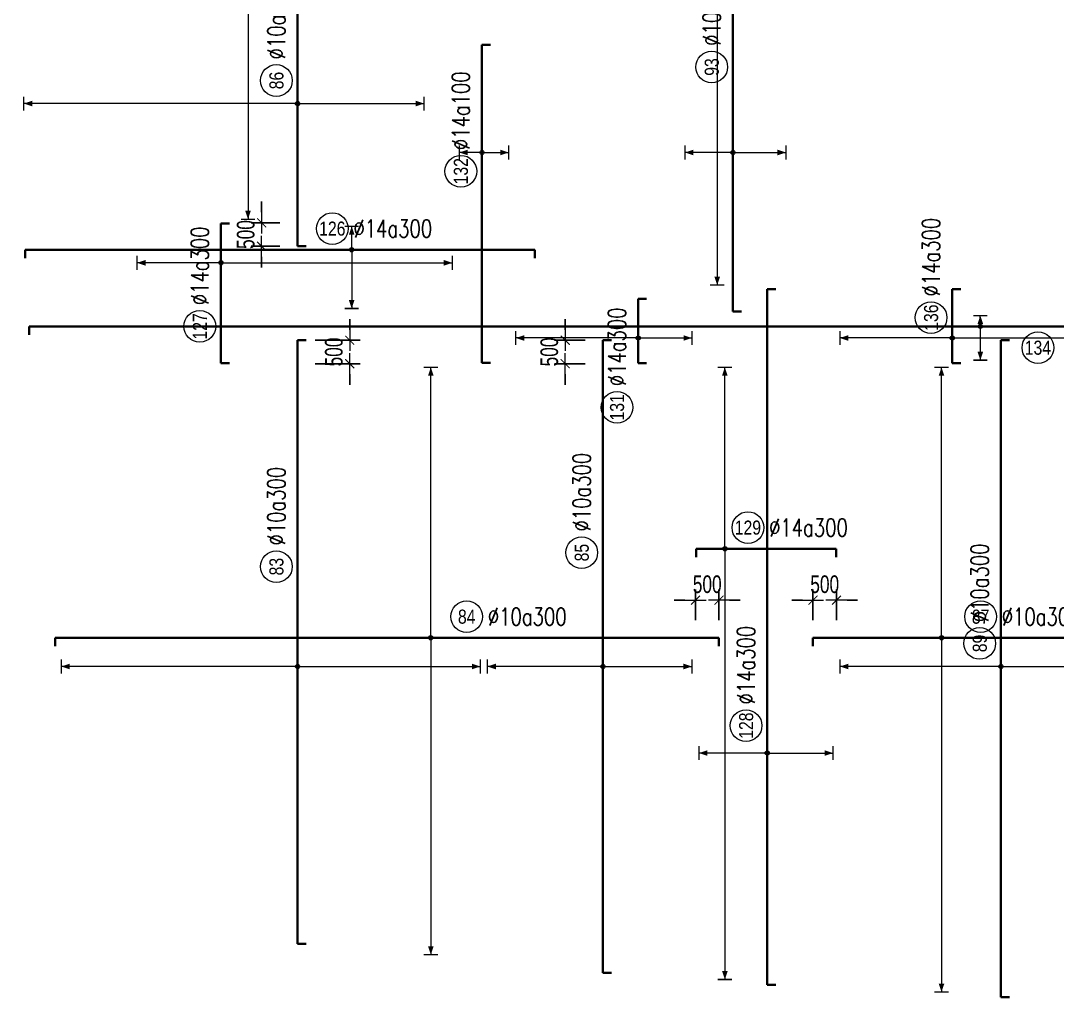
# Model space of a CAD drawing. Header units: millimetres. Extents: x -179076 to 493302, y -18667 to 80932.
# Drawn here: x 155996 to 178048, y 37214 to 58000 of the extents above; entities that cross this region are included whole.
import ezdxf
from ezdxf.enums import TextEntityAlignment as Align

# ---------------------------------------------------------------- set-up
doc = ezdxf.new("R2010")
doc.units = ezdxf.units.MM
doc.layers.get('0').update_dxf_attribs({"lineweight": 20})
doc.layers.get('Defpoints').update_dxf_attribs({"color": 151, "lineweight": 9})
for name, color, linetype, lineweight in [('NDC_S_DIM', 1, 'Continuous', 15), ('NDC_S_REBAR', 4, 'Continuous', 35), ('NDC_S_VN TEXT', 7, 'Continuous', 20)]:
    doc.layers.add(name, color=color, linetype=linetype, lineweight=lineweight)
doc.styles.add('ARIAL', font='arial.ttf', dxfattribs={"width": 0.8})
doc.styles.add('NDC_DIM', font='', dxfattribs={"width": 0.75})
doc.styles.add('NDC_EN TXT', font='romans.shx', dxfattribs={"width": 0.8})
doc.styles.get('NDC_DIM').set_extended_font_data('Dotum')
doc.dimstyles.new('NDC_dim_150', dxfattribs={"dimscale": 150, "dimtxt": 2.5, "dimasz": 1.5, "dimexe": 1.5, "dimexo": 2.5, "dimgap": 1, "dimtad": 1, "dimdec": 0, "dimzin": 0, "dimdsep": 46, "dimtxsty": 'NDC_DIM', "dimblk": 'DIMMARK', "dimcen": 0.09, "dimdle": 1.2, "dimclrd": 1, "dimclre": 1, "dimclrt": 3, "dimadec": 0, "dimazin": 0, "dimtfac": 1, "dimtdec": 0, "dimtix": 1, "dimtofl": 0, "dimtmove": 0, "dimatfit": 3, "dimfxl": 8, "dimfxlon": 1, "dimtolj": 1, "dimtzin": 0, "dimarcsym": 0})

# ---------------------------------------------------------------- blocks, each defined once
blk = doc.blocks.new('DIMMARK')
at = {"layer": 'NDC_S_DIM', "color": 1}
blk.add_line((-1.5, 0), (1, 0), dxfattribs=at)
at = {"layer": 'NDC_S_DIM', "color": 2, "const_width": 0.1}
blk.add_lwpolyline([(-0.424, -0.424), (0.424, 0.424)], dxfattribs=at)
blk = doc.blocks.new('*D573')
at = {"layer": 'Defpoints', "color": 0, "transparency": 16777216}
for p in [(173351, 45667), (172851, 44866), (173351, 44866)]:
    blk.add_point(p, dxfattribs=at)
at = {"layer": 'NDC_S_DIM', "color": 1, "lineweight": -2, "transparency": 16777216}
for p, q in [((172851, 45241), (172851, 45892)), ((173351, 45241), (173351, 45892)), ((172626, 45667), (172401, 45667)), ((173576, 45667), (173801, 45667))]:
    blk.add_line(p, q, dxfattribs=at)
at = {"layer": 'NDC_S_DIM', "color": 1, "lineweight": -2, "transparency": 16777216, "xscale": 225, "yscale": 225, "zscale": 225}
blk.add_blockref('DIMMARK', (172851, 45667), dxfattribs=at)
at = {"layer": 'NDC_S_DIM', "color": 1, "lineweight": -2, "transparency": 16777216, "xscale": 225, "yscale": 225, "zscale": 225, "rotation": 180}
blk.add_blockref('DIMMARK', (173351, 45667), dxfattribs=at)
at = {"layer": 'NDC_S_DIM', "color": 3, "transparency": 16777216, "insert": (173101, 46004), "char_height": 375, "attachment_point": 5, "style": 'NDC_DIM'}
blk.add_mtext('\\A1;500', dxfattribs=at)
blk = doc.blocks.new('*D574')
at = {"layer": 'Defpoints', "color": 0, "transparency": 16777216}
for p in [(170351, 45667), (170351, 44866), (170851, 44866)]:
    blk.add_point(p, dxfattribs=at)
at = {"layer": 'NDC_S_DIM', "color": 1, "lineweight": -2, "transparency": 16777216}
for p, q in [((170351, 45241), (170351, 45892)), ((170851, 45241), (170851, 45892)), ((170126, 45667), (169901, 45667)), ((171076, 45667), (171301, 45667))]:
    blk.add_line(p, q, dxfattribs=at)
at = {"layer": 'NDC_S_DIM', "color": 1, "lineweight": -2, "transparency": 16777216, "xscale": 225, "yscale": 225, "zscale": 225}
blk.add_blockref('DIMMARK', (170351, 45667), dxfattribs=at)
at = {"layer": 'NDC_S_DIM', "color": 1, "lineweight": -2, "transparency": 16777216, "xscale": 225, "yscale": 225, "zscale": 225, "rotation": 180}
blk.add_blockref('DIMMARK', (170851, 45667), dxfattribs=at)
at = {"layer": 'NDC_S_DIM', "color": 3, "transparency": 16777216, "insert": (170601, 46004), "char_height": 375, "attachment_point": 5, "style": 'NDC_DIM'}
blk.add_mtext('\\A1;500', dxfattribs=at)
blk = doc.blocks.new('*D580')
at = {"layer": 'Defpoints', "color": 0, "transparency": 16777216}
for p in [(168381, 51199), (167580, 50699), (168381, 50699)]:
    blk.add_point(p, dxfattribs=at)
at = {"layer": 'NDC_S_DIM', "color": 1, "lineweight": -2, "transparency": 16777216}
for p, q in [((167580, 51424), (167580, 51649)), ((168006, 51199), (167355, 51199)), ((168006, 50699), (167355, 50699)), ((167580, 50474), (167580, 50249))]:
    blk.add_line(p, q, dxfattribs=at)
at = {"layer": 'NDC_S_DIM', "color": 1, "lineweight": -2, "transparency": 16777216, "xscale": 225, "yscale": 225, "zscale": 225}
for p, rotation in [((167580, 51199), 270), ((167580, 50699), 90)]:
    blk.add_blockref('DIMMARK', p, dxfattribs=dict(at, rotation=rotation))
at = {"layer": 'NDC_S_DIM', "color": 3, "transparency": 16777216, "insert": (167242, 50949), "char_height": 375, "attachment_point": 5, "rotation": 90, "style": 'NDC_DIM'}
blk.add_mtext('\\A1;500', dxfattribs=at)
blk = doc.blocks.new('*U481')
h = blk.add_hatch(color=6)
edge = h.paths.add_edge_path()
edge.add_arc((-2.99, 0), 0.3, 0, 360)
at = {"layer": 'NDC_S_DIM', "color": 8}
for q in [(-2.99, 38.39), (-2.99, -44.96)]:
    blk.add_line((-2.99, 0), q, dxfattribs=at)
for points in [[(-3.99, 38.39, 0.2, 0.2, 0), (-1.99, 38.39, 0, 0, 0)], [(-3.99, -44.96, 0.2, 0.2, 0), (-1.99, -44.96, 0, 0, 0)]]:
    blk.add_lwpolyline(points, format="xyseb", dxfattribs=at)
at = {"layer": 'NDC_S_DIM'}
blk.add_circle((2.1, 3), 2.25, dxfattribs=at)
at = {"layer": 'NDC_S_DIM', "color": 6}
blk.add_circle((-2.99, 0), 0.3, dxfattribs=at)
at = {"layer": 'NDC_S_DIM', "color": 8}
for points in [[(-3.39, 37.19), (-2.99, 38.39), (-2.59, 37.19)], [(-3.39, -43.76), (-2.99, -44.96), (-2.59, -43.76)]]:
    blk.add_solid(points, dxfattribs=at)
at = {"layer": 'NDC_S_REBAR'}
for p, q in [((0, 0), (-56.25, 0)), ((-56.25, 0), (-56.25, -1.2)), ((0, 0), (37.88, 0)), ((37.88, 0), (37.88, -1.2)), ((-56.25, -1.2), (-56.25, -1.2)), ((37.88, -1.2), (37.88, -1.2))]:
    blk.add_line(p, q, dxfattribs=at)
at = {"layer": 'NDC_S_VN TEXT', "style": 'ARIAL', "width": 0.8}
blk.add_attdef('KHT', text='', height=2, dxfattribs=at).set_placement((2.1, 3), align=Align.MIDDLE_CENTER)
at = {"layer": 'NDC_S_VN TEXT', "color": 3, "style": 'NDC_EN TXT', "width": 0.75}
blk.add_attdef('DKT', (5.1, 1.75), '', height=2.5, dxfattribs=at)
blk = doc.blocks.new('*U482')
h = blk.add_hatch(color=6)
edge = h.paths.add_edge_path()
edge.add_arc((-7.93, 0), 0.3, 0, 360)
at = {"layer": 'NDC_S_DIM', "color": 8}
for q in [(-7.93, 38.39), (-7.93, -50.28)]:
    blk.add_line((-7.93, 0), q, dxfattribs=at)
for points in [[(-8.93, 38.39, 0.2, 0.2, 0), (-6.93, 38.39, 0, 0, 0)], [(-8.93, -50.28, 0.2, 0.2, 0), (-6.93, -50.28, 0, 0, 0)]]:
    blk.add_lwpolyline(points, format="xyseb", dxfattribs=at)
at = {"layer": 'NDC_S_DIM'}
blk.add_circle((-2.39, 3), 2.25, dxfattribs=at)
at = {"layer": 'NDC_S_DIM', "color": 6}
blk.add_circle((-7.93, 0), 0.3, dxfattribs=at)
at = {"layer": 'NDC_S_DIM', "color": 8}
for points in [[(-8.33, 37.19), (-7.93, 38.39), (-7.53, 37.19)], [(-8.33, -49.08), (-7.93, -50.28), (-7.53, -49.08)]]:
    blk.add_solid(points, dxfattribs=at)
at = {"layer": 'NDC_S_REBAR'}
for p, q in [((0, 0), (-26.16, 0)), ((-26.16, 0), (-26.16, -1.2)), ((0, 0), (20.5, 0)), ((20.5, 0), (20.5, -1.2)), ((-26.16, -1.2), (-26.16, -1.2)), ((20.5, -1.2), (20.5, -1.2))]:
    blk.add_line(p, q, dxfattribs=at)
at = {"layer": 'NDC_S_VN TEXT', "style": 'ARIAL', "width": 0.8}
blk.add_attdef('KHT', text='', height=2, dxfattribs=at).set_placement((-2.39, 3), align=Align.MIDDLE_CENTER)
at = {"layer": 'NDC_S_VN TEXT', "color": 3, "style": 'NDC_EN TXT', "width": 0.75}
blk.add_attdef('DKT', (0.61, 1.75), '', height=2.5, dxfattribs=at)
blk = doc.blocks.new('*U496')
h = blk.add_hatch(color=6)
edge = h.paths.add_edge_path()
edge.add_arc((4.7, 0), 0.3, 0, 360)
at = {"layer": 'NDC_S_DIM', "color": 8}
for q in [(4.7, 20.63), (4.7, -35.71)]:
    blk.add_line((4.7, 0), q, dxfattribs=at)
for points in [[(3.7, 20.63, 0.2, 0.2, 0), (5.7, 20.63, 0, 0, 0)], [(3.7, -35.71, 0.2, 0.2, 0), (5.7, -35.71, 0, 0, 0)]]:
    blk.add_lwpolyline(points, format="xyseb", dxfattribs=at)
at = {"layer": 'NDC_S_DIM'}
blk.add_circle((14.92, 3), 2.25, dxfattribs=at)
at = {"layer": 'NDC_S_DIM', "color": 6}
blk.add_circle((4.7, 0), 0.3, dxfattribs=at)
at = {"layer": 'NDC_S_DIM', "color": 8}
for points in [[(4.3, 19.43), (4.7, 20.63), (5.1, 19.43)], [(4.3, -34.51), (4.7, -35.71), (5.1, -34.51)]]:
    blk.add_solid(points, dxfattribs=at)
at = {"layer": 'NDC_S_REBAR'}
for p, q in [((0, 0), (-27.53, 0)), ((-27.53, 0), (-27.53, -1.2)), ((0, 0), (45.4, 0)), ((45.4, 0), (45.4, -1.2)), ((-27.53, -1.2), (-27.53, -1.2)), ((45.4, -1.2), (45.4, -1.2))]:
    blk.add_line(p, q, dxfattribs=at)
at = {"layer": 'NDC_S_VN TEXT', "style": 'ARIAL', "width": 0.8}
blk.add_attdef('KHT', text='', height=2, dxfattribs=at).set_placement((14.92, 3), align=Align.MIDDLE_CENTER)
at = {"layer": 'NDC_S_VN TEXT', "color": 3, "style": 'NDC_EN TXT', "width": 0.75}
blk.add_attdef('DKT', (17.92, 1.75), '', height=2.5, dxfattribs=at)
blk = doc.blocks.new('*U501')
h = blk.add_hatch(color=6)
edge = h.paths.add_edge_path()
edge.add_arc((-5.66, 0), 0.3, 0, 360)
at = {"layer": 'NDC_S_DIM', "color": 8}
for q in [(-5.66, 25.75), (-5.66, -61.12)]:
    blk.add_line((-5.66, 0), q, dxfattribs=at)
for points in [[(-6.66, 25.75, 0.2, 0.2, 0), (-4.66, 25.75, 0, 0, 0)], [(-6.66, -61.12, 0.2, 0.2, 0), (-4.66, -61.12, 0, 0, 0)]]:
    blk.add_lwpolyline(points, format="xyseb", dxfattribs=at)
at = {"layer": 'NDC_S_DIM'}
blk.add_circle((-2.39, 3), 2.25, dxfattribs=at)
at = {"layer": 'NDC_S_DIM', "color": 6}
blk.add_circle((-5.66, 0), 0.3, dxfattribs=at)
at = {"layer": 'NDC_S_DIM', "color": 8}
for points in [[(-6.06, 24.55), (-5.66, 25.75), (-5.26, 24.55)], [(-6.06, -59.92), (-5.66, -61.12), (-5.26, -59.92)]]:
    blk.add_solid(points, dxfattribs=at)
at = {"layer": 'NDC_S_REBAR'}
for p, q in [((0, 0), (-9.73, 0)), ((-9.73, 0), (-9.73, -1.2)), ((0, 0), (10.15, 0)), ((10.15, 0), (10.15, -1.2)), ((-9.73, -1.2), (-9.73, -1.2)), ((10.15, -1.2), (10.15, -1.2))]:
    blk.add_line(p, q, dxfattribs=at)
at = {"layer": 'NDC_S_VN TEXT', "style": 'ARIAL', "width": 0.8}
blk.add_attdef('KHT', text='', height=2, dxfattribs=at).set_placement((-2.39, 3), align=Align.MIDDLE_CENTER)
at = {"layer": 'NDC_S_VN TEXT', "color": 3, "style": 'NDC_EN TXT', "width": 0.75}
blk.add_attdef('DKT', (0.61, 1.75), '', height=2.5, dxfattribs=at)
blk = doc.blocks.new('*U525')
h = blk.add_hatch(color=6)
edge = h.paths.add_edge_path()
edge.add_arc((-5.66, 0), 0.3, 0, 360)
at = {"layer": 'NDC_S_DIM', "color": 8}
for q in [(-5.66, 16.37), (-5.66, -12.63)]:
    blk.add_line((-5.66, 0), q, dxfattribs=at)
for points in [[(-6.66, 16.37, 0.2, 0.2, 0), (-4.66, 16.37, 0, 0, 0)], [(-6.66, -12.63, 0.2, 0.2, 0), (-4.66, -12.63, 0, 0, 0)]]:
    blk.add_lwpolyline(points, format="xyseb", dxfattribs=at)
at = {"layer": 'NDC_S_DIM'}
blk.add_circle((10.5, 3), 2.25, dxfattribs=at)
at = {"layer": 'NDC_S_DIM', "color": 6}
blk.add_circle((-5.66, 0), 0.3, dxfattribs=at)
at = {"layer": 'NDC_S_DIM', "color": 8}
for points in [[(-6.06, 15.17), (-5.66, 16.37), (-5.26, 15.17)], [(-6.06, -11.43), (-5.66, -12.63), (-5.26, -11.43)]]:
    blk.add_solid(points, dxfattribs=at)
at = {"layer": 'NDC_S_REBAR'}
for p, q in [((0, 0), (-49.13, 0)), ((-49.13, 0), (-49.13, -1.2)), ((0, 0), (40.64, 0)), ((40.64, 0), (40.64, -1.2)), ((-49.13, -1.2), (-49.13, -1.2)), ((40.64, -1.2), (40.64, -1.2))]:
    blk.add_line(p, q, dxfattribs=at)
at = {"layer": 'NDC_S_VN TEXT', "style": 'ARIAL', "width": 0.8}
blk.add_attdef('KHT', text='', height=2, dxfattribs=at).set_placement((10.5, 3), align=Align.MIDDLE_CENTER)
at = {"layer": 'NDC_S_VN TEXT', "color": 3, "style": 'NDC_EN TXT', "width": 0.75}
blk.add_attdef('DKT', (13.5, 1.75), '', height=2.5, dxfattribs=at)
blk = doc.blocks.new('*U543')
h = blk.add_hatch(color=6)
edge = h.paths.add_edge_path()
edge.add_arc((-5.66, 0), 0.3, 0, 360)
at = {"layer": 'NDC_S_DIM', "color": 8}
for q in [(-5.66, 22.82), (-5.66, -16.18)]:
    blk.add_line((-5.66, 0), q, dxfattribs=at)
for points in [[(-6.66, 22.82, 0.2, 0.2, 0), (-4.66, 22.82, 0, 0, 0)], [(-6.66, -16.18, 0.2, 0.2, 0), (-4.66, -16.18, 0, 0, 0)]]:
    blk.add_lwpolyline(points, format="xyseb", dxfattribs=at)
at = {"layer": 'NDC_S_DIM'}
blk.add_circle((-2.39, 3), 2.25, dxfattribs=at)
at = {"layer": 'NDC_S_DIM', "color": 6}
blk.add_circle((-5.66, 0), 0.3, dxfattribs=at)
at = {"layer": 'NDC_S_DIM', "color": 8}
for points in [[(-6.06, 21.62), (-5.66, 22.82), (-5.26, 21.62)], [(-6.06, -14.98), (-5.66, -16.18), (-5.26, -14.98)]]:
    blk.add_solid(points, dxfattribs=at)
at = {"layer": 'NDC_S_REBAR'}
for p, q in [((0, 0), (-52.6, 0)), ((-52.6, 0), (-52.6, -1.2)), ((0, 0), (40.64, 0)), ((40.64, 0), (40.64, -1.2)), ((-52.6, -1.2), (-52.6, -1.2)), ((40.64, -1.2), (40.64, -1.2))]:
    blk.add_line(p, q, dxfattribs=at)
at = {"layer": 'NDC_S_VN TEXT', "style": 'ARIAL', "width": 0.8}
blk.add_attdef('KHT', text='', height=2, dxfattribs=at).set_placement((-2.39, 3), align=Align.MIDDLE_CENTER)
at = {"layer": 'NDC_S_VN TEXT', "color": 3, "style": 'NDC_EN TXT', "width": 0.75}
blk.add_attdef('DKT', (0.61, 1.75), '', height=2.5, dxfattribs=at)
blk = doc.blocks.new('*U535')
h = blk.add_hatch(color=6)
edge = h.paths.add_edge_path()
edge.add_arc((-26.39, 0), 0.3, 0, 360)
at = {"layer": 'NDC_S_DIM', "color": 8}
for q in [(-26.39, 9.68), (-26.39, -9.32)]:
    blk.add_line((-26.39, 0), q, dxfattribs=at)
for points in [[(-27.39, 9.68, 0.2, 0.2, 0), (-25.39, 9.68, 0, 0, 0)], [(-27.39, -9.32, 0.2, 0.2, 0), (-25.39, -9.32, 0, 0, 0)]]:
    blk.add_lwpolyline(points, format="xyseb", dxfattribs=at)
at = {"layer": 'NDC_S_DIM'}
blk.add_circle((-22.5, 3), 2.25, dxfattribs=at)
at = {"layer": 'NDC_S_DIM', "color": 6}
blk.add_circle((-26.39, 0), 0.3, dxfattribs=at)
at = {"layer": 'NDC_S_DIM', "color": 8}
for points in [[(-26.79, 8.48), (-26.39, 9.68), (-25.99, 8.48)], [(-26.79, -8.12), (-26.39, -9.32), (-25.99, -8.12)]]:
    blk.add_solid(points, dxfattribs=at)
at = {"layer": 'NDC_S_REBAR'}
for p, q in [((0, 0), (-59.28, 0)), ((-59.28, 0), (-59.28, -1.2)), ((0, 0), (39.42, 0)), ((39.42, 0), (39.42, -1.2)), ((-59.28, -1.2), (-59.28, -1.2)), ((39.42, -1.2), (39.42, -1.2))]:
    blk.add_line(p, q, dxfattribs=at)
at = {"layer": 'NDC_S_VN TEXT', "style": 'ARIAL', "width": 0.8}
blk.add_attdef('KHT', text='', height=2, dxfattribs=at).set_placement((-22.5, 3), align=Align.MIDDLE_CENTER)
at = {"layer": 'NDC_S_VN TEXT', "color": 3, "style": 'NDC_EN TXT', "width": 0.75}
blk.add_attdef('DKT', (-19.5, 1.75), '', height=2.5, dxfattribs=at)
blk = doc.blocks.new('*U531')
h = blk.add_hatch(color=6)
edge = h.paths.add_edge_path()
edge.add_arc((-1.02, 0), 0.3, 0, 360)
at = {"layer": 'NDC_S_DIM', "color": 8}
for q in [(-1.02, 17.37), (-1.02, -7.63)]:
    blk.add_line((-1.02, 0), q, dxfattribs=at)
for points in [[(-2.02, 17.37, 0.2, 0.2, 0), (-0.02, 17.37, 0, 0, 0)], [(-2.02, -7.63, 0.2, 0.2, 0), (-0.02, -7.63, 0, 0, 0)]]:
    blk.add_lwpolyline(points, format="xyseb", dxfattribs=at)
at = {"layer": 'NDC_S_DIM'}
blk.add_circle((-10.86, 3), 2.25, dxfattribs=at)
at = {"layer": 'NDC_S_DIM', "color": 6}
blk.add_circle((-1.02, 0), 0.3, dxfattribs=at)
at = {"layer": 'NDC_S_DIM', "color": 8}
for points in [[(-1.42, 16.17), (-1.02, 17.37), (-0.62, 16.17)], [(-1.42, -6.43), (-1.02, -7.63), (-0.62, -6.43)]]:
    blk.add_solid(points, dxfattribs=at)
at = {"layer": 'NDC_S_REBAR'}
for p, q in [((0, 0), (-4.57, 0)), ((-4.57, 0), (-4.57, -1.2)), ((0, 0), (4.56, 0)), ((4.56, 0), (4.56, -1.2)), ((-4.57, -1.2), (-4.57, -1.2)), ((4.56, -1.2), (4.56, -1.2))]:
    blk.add_line(p, q, dxfattribs=at)
at = {"layer": 'NDC_S_VN TEXT', "style": 'ARIAL', "width": 0.8}
blk.add_attdef('KHT', text='', height=2, dxfattribs=at).set_placement((-10.86, 3), align=Align.MIDDLE_CENTER)
at = {"layer": 'NDC_S_VN TEXT', "color": 3, "style": 'NDC_EN TXT', "width": 0.75}
blk.add_attdef('DKT', (-7.86, 1.75), '', height=2.5, dxfattribs=at)
blk = doc.blocks.new('*U532')
h = blk.add_hatch(color=6)
edge = h.paths.add_edge_path()
edge.add_arc((-1.02, 0), 0.3, 0, 360)
at = {"layer": 'NDC_S_DIM', "color": 8}
for q in [(-1.02, 15.92), (-1.02, -23.08)]:
    blk.add_line((-1.02, 0), q, dxfattribs=at)
for points in [[(-2.02, 15.92, 0.2, 0.2, 0), (-0.02, 15.92, 0, 0, 0)], [(-2.02, -23.08, 0.2, 0.2, 0), (-0.02, -23.08, 0, 0, 0)]]:
    blk.add_lwpolyline(points, format="xyseb", dxfattribs=at)
at = {"layer": 'NDC_S_DIM'}
blk.add_circle((1.87, 3), 2.25, dxfattribs=at)
at = {"layer": 'NDC_S_DIM', "color": 6}
blk.add_circle((-1.02, 0), 0.3, dxfattribs=at)
at = {"layer": 'NDC_S_DIM', "color": 8}
for points in [[(-1.42, 14.72), (-1.02, 15.92), (-0.62, 14.72)], [(-1.42, -21.88), (-1.02, -23.08), (-0.62, -21.88)]]:
    blk.add_solid(points, dxfattribs=at)
at = {"layer": 'NDC_S_REBAR'}
for p, q in [((0, 0), (-4.57, 0)), ((-4.57, 0), (-4.57, -1.2)), ((0, 0), (5.9, 0)), ((5.9, 0), (5.9, -1.2)), ((-4.57, -1.2), (-4.57, -1.2)), ((5.9, -1.2), (5.9, -1.2))]:
    blk.add_line(p, q, dxfattribs=at)
at = {"layer": 'NDC_S_VN TEXT', "style": 'ARIAL', "width": 0.8}
blk.add_attdef('KHT', text='', height=2, dxfattribs=at).set_placement((1.87, 3), align=Align.MIDDLE_CENTER)
at = {"layer": 'NDC_S_VN TEXT', "color": 3, "style": 'NDC_EN TXT', "width": 0.75}
blk.add_attdef('DKT', (4.87, 1.75), '', height=2.5, dxfattribs=at)
blk = doc.blocks.new('*U509')
h = blk.add_hatch(color=6)
edge = h.paths.add_edge_path()
edge.add_arc((27.07, 0), 0.3, 0, 360)
at = {"layer": 'NDC_S_DIM', "color": 8}
for q in [(27.07, 1.53), (27.07, -4.8)]:
    blk.add_line((27.07, 0), q, dxfattribs=at)
for points in [[(26.07, 1.53, 0.2, 0.2, 0), (28.07, 1.53, 0, 0, 0)], [(26.07, -4.8, 0.2, 0.2, 0), (28.07, -4.8, 0, 0, 0)]]:
    blk.add_lwpolyline(points, format="xyseb", dxfattribs=at)
at = {"layer": 'NDC_S_DIM', "color": 6}
blk.add_circle((27.07, 0), 0.3, dxfattribs=at)
at = {"layer": 'NDC_S_DIM'}
blk.add_circle((35.24, -3.03), 2.25, dxfattribs=at)
at = {"layer": 'NDC_S_DIM', "color": 8}
for points in [[(26.67, 0.33), (27.07, 1.53), (27.47, 0.33)], [(26.67, -3.6), (27.07, -4.8), (27.47, -3.6)]]:
    blk.add_solid(points, dxfattribs=at)
at = {"layer": 'NDC_S_REBAR'}
for p, q in [((0, 0), (-107.86, 0)), ((-107.86, 0), (-107.86, -1.2)), ((0, 0), (281.19, 0)), ((-107.86, -1.2), (-107.86, -1.2))]:
    blk.add_line(p, q, dxfattribs=at)
at = {"layer": 'NDC_S_VN TEXT', "style": 'ARIAL', "width": 0.8}
blk.add_attdef('KHT', text='', height=2, dxfattribs=at).set_placement((35.24, -3.03), align=Align.MIDDLE_CENTER)
at = {"layer": 'NDC_S_VN TEXT', "color": 3, "style": 'NDC_EN TXT', "width": 0.75}
blk.add_attdef('DKT', (38.24, -4.28), '', height=2.5, dxfattribs=at)
blk = doc.blocks.new('*U515')
h = blk.add_hatch(color=6)
edge = h.paths.add_edge_path()
edge.add_arc((-5.86, 0), 0.3, 0, 360)
at = {"layer": 'NDC_S_DIM', "color": 8}
for q in [(-5.86, 26.81), (-5.86, -48.19)]:
    blk.add_line((-5.86, 0), q, dxfattribs=at)
for points in [[(-6.86, 26.81, 0.2, 0.2, 0), (-4.86, 26.81, 0, 0, 0)], [(-6.86, -48.19, 0.2, 0.2, 0), (-4.86, -48.19, 0, 0, 0)]]:
    blk.add_lwpolyline(points, format="xyseb", dxfattribs=at)
at = {"layer": 'NDC_S_DIM'}
blk.add_circle((-8.54, 3), 2.25, dxfattribs=at)
at = {"layer": 'NDC_S_DIM', "color": 6}
blk.add_circle((-5.86, 0), 0.3, dxfattribs=at)
at = {"layer": 'NDC_S_DIM', "color": 8}
for points in [[(-6.26, 25.61), (-5.86, 26.81), (-5.46, 25.61)], [(-6.26, -46.99), (-5.86, -48.19), (-5.46, -46.99)]]:
    blk.add_solid(points, dxfattribs=at)
at = {"layer": 'NDC_S_REBAR'}
for p, q in [((0, 0), (-12.82, 0)), ((-12.82, 0), (-12.82, -1.2)), ((0, 0), (6.25, 0)), ((6.25, 0), (6.25, -1.2)), ((-12.82, -1.2), (-12.82, -1.2)), ((6.25, -1.2), (6.25, -1.2))]:
    blk.add_line(p, q, dxfattribs=at)
at = {"layer": 'NDC_S_VN TEXT', "style": 'ARIAL', "width": 0.8}
blk.add_attdef('KHT', text='', height=2, dxfattribs=at).set_placement((-8.54, 3), align=Align.MIDDLE_CENTER)
at = {"layer": 'NDC_S_VN TEXT', "color": 3, "style": 'NDC_EN TXT', "width": 0.75}
blk.add_attdef('DKT', (-5.54, 1.75), '', height=2.5, dxfattribs=at)
blk = doc.blocks.new('*U516')
h = blk.add_hatch(color=6)
edge = h.paths.add_edge_path()
edge.add_arc((-5.86, 0), 0.3, 0, 360)
at = {"layer": 'NDC_S_DIM', "color": 8}
for q in [(-5.86, 6.81), (-5.86, -7.52)]:
    blk.add_line((-5.86, 0), q, dxfattribs=at)
for points in [[(-6.86, 6.81, 0.2, 0.2, 0), (-4.86, 6.81, 0, 0, 0)], [(-6.86, -7.52, 0.2, 0.2, 0), (-4.86, -7.52, 0, 0, 0)]]:
    blk.add_lwpolyline(points, format="xyseb", dxfattribs=at)
at = {"layer": 'NDC_S_DIM'}
blk.add_circle((6.27, 3), 2.25, dxfattribs=at)
at = {"layer": 'NDC_S_DIM', "color": 6}
blk.add_circle((-5.86, 0), 0.3, dxfattribs=at)
at = {"layer": 'NDC_S_DIM', "color": 8}
for points in [[(-6.26, 5.61), (-5.86, 6.81), (-5.46, 5.61)], [(-6.26, -6.32), (-5.86, -7.52), (-5.46, -6.32)]]:
    blk.add_solid(points, dxfattribs=at)
at = {"layer": 'NDC_S_REBAR'}
for p, q in [((0, 0), (-28.4, 0)), ((-28.4, 0), (-28.4, -1.2)), ((0, 0), (54.07, 0)), ((54.07, 0), (54.07, -1.2)), ((-28.4, -1.2), (-28.4, -1.2)), ((54.07, -1.2), (54.07, -1.2))]:
    blk.add_line(p, q, dxfattribs=at)
at = {"layer": 'NDC_S_VN TEXT', "style": 'ARIAL', "width": 0.8}
blk.add_attdef('KHT', text='', height=2, dxfattribs=at).set_placement((6.27, 3), align=Align.MIDDLE_CENTER)
at = {"layer": 'NDC_S_VN TEXT', "color": 3, "style": 'NDC_EN TXT', "width": 0.75}
blk.add_attdef('DKT', (9.27, 1.75), '', height=2.5, dxfattribs=at)
blk = doc.blocks.new('*U503')
h = blk.add_hatch(color=6)
edge = h.paths.add_edge_path()
edge.add_arc((-5.66, 0), 0.3, 0, 360)
at = {"layer": 'NDC_S_DIM', "color": 8}
for q in [(-5.66, 33.52), (-5.66, -25.94)]:
    blk.add_line((-5.66, 0), q, dxfattribs=at)
for points in [[(-6.66, 33.52, 0.2, 0.2, 0), (-4.66, 33.52, 0, 0, 0)], [(-6.66, -25.94, 0.2, 0.2, 0), (-4.66, -25.94, 0, 0, 0)]]:
    blk.add_lwpolyline(points, format="xyseb", dxfattribs=at)
at = {"layer": 'NDC_S_DIM'}
blk.add_circle((8.51, 3), 2.25, dxfattribs=at)
at = {"layer": 'NDC_S_DIM', "color": 6}
blk.add_circle((-5.66, 0), 0.3, dxfattribs=at)
at = {"layer": 'NDC_S_DIM', "color": 8}
for points in [[(-6.06, 32.32), (-5.66, 33.52), (-5.26, 32.32)], [(-6.06, -24.74), (-5.66, -25.94), (-5.26, -24.74)]]:
    blk.add_solid(points, dxfattribs=at)
at = {"layer": 'NDC_S_REBAR'}
for p, q in [((0, 0), (-45.02, 0)), ((-45.02, 0), (-45.02, -1.2)), ((0, 0), (40.64, 0)), ((40.64, 0), (40.64, -1.2)), ((-45.02, -1.2), (-45.02, -1.2)), ((40.64, -1.2), (40.64, -1.2))]:
    blk.add_line(p, q, dxfattribs=at)
at = {"layer": 'NDC_S_VN TEXT', "style": 'ARIAL', "width": 0.8}
blk.add_attdef('KHT', text='', height=2, dxfattribs=at).set_placement((8.51, 3), align=Align.MIDDLE_CENTER)
at = {"layer": 'NDC_S_VN TEXT', "color": 3, "style": 'NDC_EN TXT', "width": 0.75}
blk.add_attdef('DKT', (11.51, 1.75), '', height=2.5, dxfattribs=at)
blk = doc.blocks.new('*U505')
h = blk.add_hatch(color=6)
edge = h.paths.add_edge_path()
edge.add_arc((-5.66, 0), 0.3, 0, 360)
at = {"layer": 'NDC_S_DIM', "color": 8}
for q in [(-5.66, 38.84), (-5.66, -17.94)]:
    blk.add_line((-5.66, 0), q, dxfattribs=at)
for points in [[(-6.66, 38.84, 0.2, 0.2, 0), (-4.66, 38.84, 0, 0, 0)], [(-6.66, -17.94, 0.2, 0.2, 0), (-4.66, -17.94, 0, 0, 0)]]:
    blk.add_lwpolyline(points, format="xyseb", dxfattribs=at)
at = {"layer": 'NDC_S_DIM'}
blk.add_circle((-2.39, 3), 2.25, dxfattribs=at)
at = {"layer": 'NDC_S_DIM', "color": 6}
blk.add_circle((-5.66, 0), 0.3, dxfattribs=at)
at = {"layer": 'NDC_S_DIM', "color": 8}
for points in [[(-6.06, 37.64), (-5.66, 38.84), (-5.26, 37.64)], [(-6.06, -16.74), (-5.66, -17.94), (-5.26, -16.74)]]:
    blk.add_solid(points, dxfattribs=at)
at = {"layer": 'NDC_S_REBAR'}
for p, q in [((0, 0), (-25.91, 0)), ((-25.91, 0), (-25.91, -1.2)), ((0, 0), (38.09, 0)), ((38.09, 0), (38.09, -1.2)), ((-25.91, -1.2), (-25.91, -1.2)), ((38.09, -1.2), (38.09, -1.2))]:
    blk.add_line(p, q, dxfattribs=at)
at = {"layer": 'NDC_S_VN TEXT', "style": 'ARIAL', "width": 0.8}
blk.add_attdef('KHT', text='', height=2, dxfattribs=at).set_placement((-2.39, 3), align=Align.MIDDLE_CENTER)
at = {"layer": 'NDC_S_VN TEXT', "color": 3, "style": 'NDC_EN TXT', "width": 0.75}
blk.add_attdef('DKT', (0.61, 1.75), '', height=2.5, dxfattribs=at)
blk = doc.blocks.new('*U506')
h = blk.add_hatch(color=6)
edge = h.paths.add_edge_path()
edge.add_arc((-1.02, 0), 0.3, 0, 360)
at = {"layer": 'NDC_S_DIM', "color": 8}
for q in [(-1.02, 11.9), (-1.02, -32.8)]:
    blk.add_line((-1.02, 0), q, dxfattribs=at)
for points in [[(-2.02, 11.9, 0.2, 0.2, 0), (-0.02, 11.9, 0, 0, 0)], [(-2.02, -32.8, 0.2, 0.2, 0), (-0.02, -32.8, 0, 0, 0)]]:
    blk.add_lwpolyline(points, format="xyseb", dxfattribs=at)
at = {"layer": 'NDC_S_DIM'}
blk.add_circle((-10.04, 3), 2.25, dxfattribs=at)
at = {"layer": 'NDC_S_DIM', "color": 6}
blk.add_circle((-1.02, 0), 0.3, dxfattribs=at)
at = {"layer": 'NDC_S_DIM', "color": 8}
for points in [[(-1.42, 10.7), (-1.02, 11.9), (-0.62, 10.7)], [(-1.42, -31.6), (-1.02, -32.8), (-0.62, -31.6)]]:
    blk.add_solid(points, dxfattribs=at)
at = {"layer": 'NDC_S_REBAR'}
for p, q in [((0, 0), (-15.24, 0)), ((-15.24, 0), (-15.24, -1.2)), ((0, 0), (4.56, 0)), ((4.56, 0), (4.56, -1.2)), ((-15.24, -1.2), (-15.24, -1.2)), ((4.56, -1.2), (4.56, -1.2))]:
    blk.add_line(p, q, dxfattribs=at)
at = {"layer": 'NDC_S_VN TEXT', "style": 'ARIAL', "width": 0.8}
blk.add_attdef('KHT', text='', height=2, dxfattribs=at).set_placement((-10.04, 3), align=Align.MIDDLE_CENTER)
at = {"layer": 'NDC_S_VN TEXT', "color": 3, "style": 'NDC_EN TXT', "width": 0.75}
blk.add_attdef('DKT', (-7.04, 1.75), '', height=2.5, dxfattribs=at)
blk = doc.blocks.new('*D552')
at = {"layer": 'Defpoints', "color": 0, "transparency": 16777216}
for p in [(161120, 53699), (161885, 53699), (161885, 53199)]:
    blk.add_point(p, dxfattribs=at)
at = {"layer": 'NDC_S_DIM', "color": 1, "lineweight": -2, "transparency": 16777216}
for p, q in [((161120, 53924), (161120, 54149)), ((161510, 53699), (160895, 53699)), ((161510, 53199), (160895, 53199)), ((161120, 52974), (161120, 52749))]:
    blk.add_line(p, q, dxfattribs=at)
at = {"layer": 'NDC_S_DIM', "color": 1, "lineweight": -2, "transparency": 16777216, "xscale": 225, "yscale": 225, "zscale": 225}
for p, rotation in [((161120, 53699), 270), ((161120, 53199), 90)]:
    blk.add_blockref('DIMMARK', p, dxfattribs=dict(at, rotation=rotation))
at = {"layer": 'NDC_S_DIM', "color": 3, "transparency": 16777216, "insert": (160783, 53449), "char_height": 375, "attachment_point": 5, "rotation": 90, "style": 'NDC_DIM'}
blk.add_mtext('\\A1;500', dxfattribs=at)
blk = doc.blocks.new('*D554')
at = {"layer": 'Defpoints', "color": 0, "transparency": 16777216}
for p in [(161885, 51199), (161885, 50699), (162995, 50699)]:
    blk.add_point(p, dxfattribs=at)
at = {"layer": 'NDC_S_DIM', "color": 1, "lineweight": -2, "transparency": 16777216}
for p, q in [((162995, 51424), (162995, 51649)), ((162260, 51199), (163220, 51199)), ((162260, 50699), (163220, 50699)), ((162995, 50474), (162995, 50249))]:
    blk.add_line(p, q, dxfattribs=at)
at = {"layer": 'NDC_S_DIM', "color": 1, "lineweight": -2, "transparency": 16777216, "xscale": 225, "yscale": 225, "zscale": 225}
for p, rotation in [((162995, 51199), 270), ((162995, 50699), 90)]:
    blk.add_blockref('DIMMARK', p, dxfattribs=dict(at, rotation=rotation))
at = {"layer": 'NDC_S_DIM', "color": 3, "transparency": 16777216, "insert": (162658, 50949), "char_height": 375, "attachment_point": 5, "rotation": 90, "style": 'NDC_DIM'}
blk.add_mtext('\\A1;500', dxfattribs=at)
blk = doc.blocks.new('*U508')
h = blk.add_hatch(color=6)
edge = h.paths.add_edge_path()
edge.add_arc((20.49, 0), 0.3, 0, 360)
at = {"layer": 'NDC_S_DIM', "color": 8}
for q in [(20.49, 3.33), (20.49, -8.34)]:
    blk.add_line((20.49, 0), q, dxfattribs=at)
for points in [[(19.49, 3.33, 0.2, 0.2, 0), (21.49, 3.33, 0, 0, 0)], [(19.49, -8.34, 0.2, 0.2, 0), (21.49, -8.34, 0, 0, 0)]]:
    blk.add_lwpolyline(points, format="xyseb", dxfattribs=at)
at = {"layer": 'NDC_S_DIM'}
blk.add_circle((17.74, 3), 2.25, dxfattribs=at)
at = {"layer": 'NDC_S_DIM', "color": 6}
blk.add_circle((20.49, 0), 0.3, dxfattribs=at)
at = {"layer": 'NDC_S_DIM', "color": 8}
for points in [[(20.09, 2.13), (20.49, 3.33), (20.89, 2.13)], [(20.09, -7.14), (20.49, -8.34), (20.89, -7.14)]]:
    blk.add_solid(points, dxfattribs=at)
at = {"layer": 'NDC_S_REBAR'}
for p, q in [((0, 0), (-25.81, 0)), ((-25.81, 0), (-25.81, -1.2)), ((0, 0), (46.48, 0)), ((46.48, 0), (46.48, -1.2)), ((-25.81, -1.2), (-25.81, -1.2)), ((46.48, -1.2), (46.48, -1.2))]:
    blk.add_line(p, q, dxfattribs=at)
at = {"layer": 'NDC_S_VN TEXT', "style": 'ARIAL', "width": 0.8}
blk.add_attdef('KHT', text='', height=2, dxfattribs=at).set_placement((17.74, 3), align=Align.MIDDLE_CENTER)
at = {"layer": 'NDC_S_VN TEXT', "color": 3, "style": 'NDC_EN TXT', "width": 0.75}
blk.add_attdef('DKT', (20.74, 1.75), '', height=2.5, dxfattribs=at)
blk = doc.blocks.new('*U485')
h = blk.add_hatch(color=6)
edge = h.paths.add_edge_path()
edge.add_arc((-5.86, 0), 0.3, 0, 360)
at = {"layer": 'NDC_S_DIM', "color": 8}
for q in [(-5.86, 3.22), (-5.86, -3.78)]:
    blk.add_line((-5.86, 0), q, dxfattribs=at)
for points in [[(-6.86, 3.22, 0.2, 0.2, 0), (-4.86, 3.22, 0, 0, 0)], [(-6.86, -3.78, 0.2, 0.2, 0), (-4.86, -3.78, 0, 0, 0)]]:
    blk.add_lwpolyline(points, format="xyseb", dxfattribs=at)
at = {"layer": 'NDC_S_DIM'}
blk.add_circle((-8.52, 3), 2.25, dxfattribs=at)
at = {"layer": 'NDC_S_DIM', "color": 6}
blk.add_circle((-5.86, 0), 0.3, dxfattribs=at)
at = {"layer": 'NDC_S_DIM', "color": 8}
for points in [[(-6.26, 2.02), (-5.86, 3.22), (-5.46, 2.02)], [(-6.26, -2.58), (-5.86, -3.78), (-5.46, -2.58)]]:
    blk.add_solid(points, dxfattribs=at)
at = {"layer": 'NDC_S_REBAR'}
for p, q in [((0, 0), (-35.73, 0)), ((-35.73, 0), (-35.73, -1.2)), ((0, 0), (9.41, 0)), ((9.41, 0), (9.41, -1.2)), ((-35.73, -1.2), (-35.73, -1.2)), ((9.41, -1.2), (9.41, -1.2))]:
    blk.add_line(p, q, dxfattribs=at)
at = {"layer": 'NDC_S_VN TEXT', "style": 'ARIAL', "width": 0.8}
blk.add_attdef('KHT', text='', height=2, dxfattribs=at).set_placement((-8.52, 3), align=Align.MIDDLE_CENTER)
at = {"layer": 'NDC_S_VN TEXT', "color": 3, "style": 'NDC_EN TXT', "width": 0.75}
blk.add_attdef('DKT', (-5.52, 1.75), '', height=2.5, dxfattribs=at)

msp = doc.modelspace()

# ---------------------------------------------------------------- block references
at = {"xscale": 150, "yscale": 150, "zscale": 150, "rotation": 90}
for name, p, values in [('*U516', (171147, 56074.2), {'KHT': '93', 'DKT': '%%C10a200'}), ('*U505', (161885.1, 57085.7), {'KHT': '86', 'DKT': '%%C10a300'}), ('*U485', (165809.1, 56074.2), {'KHT': '132', 'DKT': '%%C14a100'}), ('*U506', (160255.7, 52999.9), {'KHT': '127', 'DKT': '%%c14a300'}), ('*U532', (175813.3, 51399.9), {'KHT': '136', 'DKT': '%%c14a300'}), ('*U535', (171878.2, 46371), {'KHT': '128', 'DKT': '%%c14a300'}), ('*U531', (169131.9, 51399.9), {'KHT': '131', 'DKT': '%%c14a300'}), ('*U503', (161885.1, 45103.6), {'KHT': '83', 'DKT': '%%C10a300'}), ('*U525', (168380.9, 45103.6), {'KHT': '85', 'DKT': '%%C10a300'}), ('*U543', (176849.2, 45103.6), {'KHT': '89', 'DKT': '%%C10a300'})]:
    msp.add_blockref(name, p, dxfattribs=at).add_auto_attribs(values)
at = {"xscale": 150, "yscale": 150, "zscale": 150}
for name, p, values in [('*U515', (171692.5, 59602.4), {'KHT': '96', 'DKT': '%%C10a200'}), ('*U496', (160125.8, 59130.8), {'KHT': '130', 'DKT': '%%C14a150'}), ('*U508', (159963.3, 53125.4), {'KHT': '126', 'DKT': '%%c14a300'}), ('*U481', (165168.9, 44865.8), {'KHT': '84', 'DKT': '%%C10a300'}), ('*U501', (171824.9, 46761.2), {'KHT': '129', 'DKT': '%%c14a300'}), ('*U482', (176775.1, 44865.8), {'KHT': '87', 'DKT': '%%C10a300'})]:
    msp.add_blockref(name, p, dxfattribs=at).add_auto_attribs(values)
ref = msp.add_blockref('*U509', (172350.6, 51494.3), dxfattribs=dict(xscale=150, yscale=150, zscale=150))
ref.add_attrib('KHT', '134', dxfattribs={"layer": 'NDC_S_VN TEXT', "height": 300, "style": 'ARIAL', "width": 0.8}).set_placement((177636.5, 51040.3), align=Align.MIDDLE_CENTER)

# ---------------------------------------------------------------- dimensions: what is measured, and where the dimension line sits
at = {"layer": 'NDC_S_DIM'}
for base, p1, p2, picture, middle in [((161120.1, 53699.2), (161885.1, 53199.2), (161885.1, 53699.2), '*D552', (160782.6, 53449.2)), ((162995.3, 50699.2), (161885.1, 51199.2), (161885.1, 50699.2), '*D554', (162657.8, 50949.2)), ((167579.9, 50699.2), (168380.9, 51199.2), (168380.9, 50699.2), '*D580', (167242.4, 50949.2))]:
    dim = msp.add_linear_dim(base=base, p1=p1, p2=p2, angle=90, dimstyle='NDC_dim_150', dxfattribs=at)
    dim.commit()
    dim.dimension.update_dxf_attribs({"geometry": picture, "text_midpoint": middle})
for base, p1, p2, picture, middle in [((170350.8, 45667), (170850.8, 44865.8), (170350.8, 44865.8), '*D574', (170600.8, 46004.5)), ((173350.8, 45667), (172850.8, 44865.8), (173350.8, 44865.8), '*D573', (173100.8, 46004.5))]:
    dim = msp.add_linear_dim(base=base, p1=p1, p2=p2, dimstyle='NDC_dim_150', dxfattribs=at)
    dim.commit()
    dim.dimension.update_dxf_attribs({"geometry": picture, "text_midpoint": middle})

doc.saveas('drawing.dxf')
